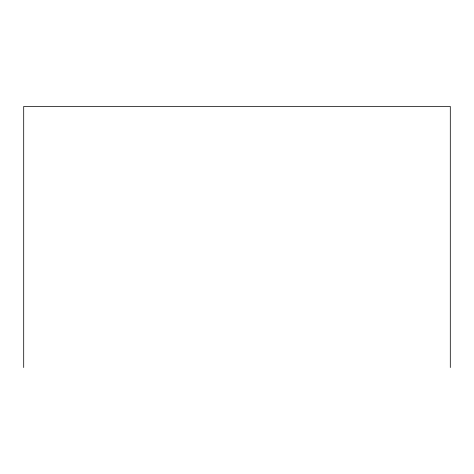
<?xml version="1.0" encoding="UTF-8"?>
<svg xmlns="http://www.w3.org/2000/svg" width="474" height="474" viewBox="0 0 474 474"><rect width="100%" height="100%" fill="white"/><g stroke="black" fill="none" stroke-linecap="round" stroke-linejoin="round"><path stroke-width="0.71" d="M450.3 367.551L450.3 106.449L23.7 106.449L23.7 367.551"/></g></svg>
